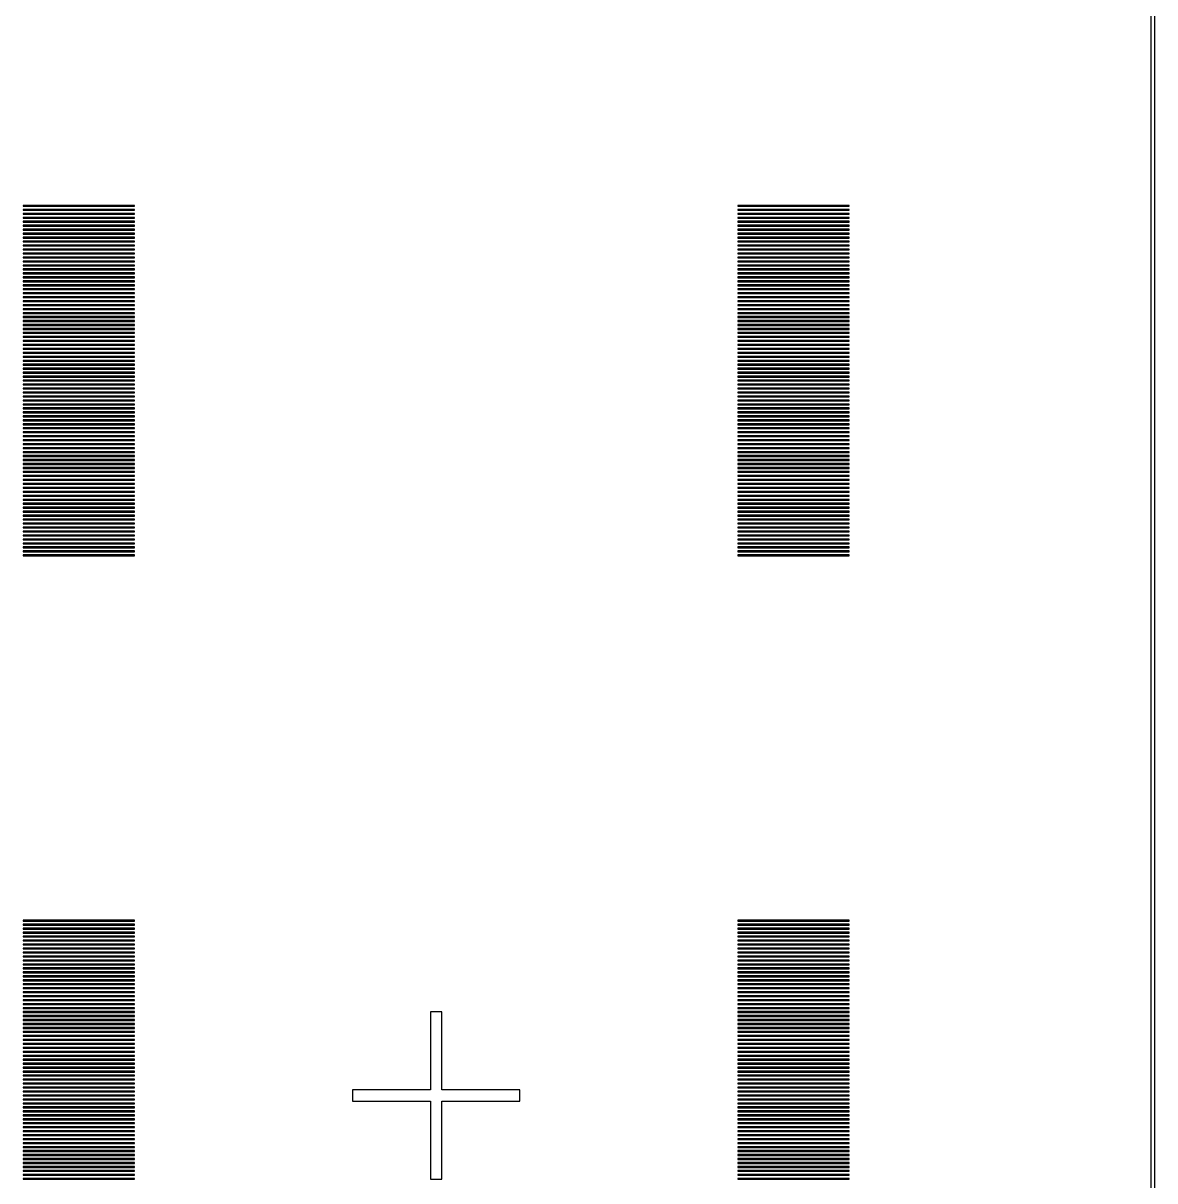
# Model space of a CAD drawing. Extents: x 0 to 72, y 0 to 108.
# Drawn here: x 57.8 to 72.05, y 39.42 to 54 of the extents above; entities that cross this region are included whole.
import ezdxf

# ---------------------------------------------------------------- set-up
doc = ezdxf.new("R2010")
doc.units = 0

msp = doc.modelspace()

# ---------------------------------------------------------------- linework, layer by layer
for p, q in [((72.05, -0.04999), (72.05, 108.05)), ((72, 108), (72, 0)), ((59.2, 51.705), (57.8, 51.705)), ((57.8, 51.705), (57.8, 51.695)), ((57.8, 51.695), (59.2, 51.695)), ((59.2, 51.655), (57.8, 51.655)), ((57.8, 51.655), (57.8, 51.645)), ((57.8, 51.645), (59.2, 51.645)), ((59.2, 51.605), (57.8, 51.605)), ((57.8, 51.605), (57.8, 51.595)), ((59.2, 51.695), (59.2, 51.705)), ((59.2, 51.645), (59.2, 51.655)), ((59.2, 51.595), (59.2, 51.605)), ((68.2, 51.705), (66.8, 51.705)), ((66.8, 51.705), (66.8, 51.695)), ((66.8, 51.695), (68.2, 51.695)), ((68.2, 51.655), (66.8, 51.655)), ((66.8, 51.655), (66.8, 51.645)), ((66.8, 51.645), (68.2, 51.645)), ((68.2, 51.605), (66.8, 51.605)), ((66.8, 51.605), (66.8, 51.595)), ((68.2, 51.695), (68.2, 51.705)), ((68.2, 51.645), (68.2, 51.655)), ((68.2, 51.595), (68.2, 51.605)), ((57.8, 51.595), (59.2, 51.595)), ((59.2, 51.555), (57.8, 51.555)), ((57.8, 51.555), (57.8, 51.545)), ((57.8, 51.545), (59.2, 51.545)), ((59.2, 51.505), (57.8, 51.505)), ((57.8, 51.505), (57.8, 51.495)), ((57.8, 51.495), (59.2, 51.495)), ((59.2, 51.455), (57.8, 51.455)), ((57.8, 51.455), (57.8, 51.445)), ((59.2, 51.545), (59.2, 51.555)), ((59.2, 51.495), (59.2, 51.505)), ((59.2, 51.445), (59.2, 51.455)), ((66.8, 51.595), (68.2, 51.595)), ((68.2, 51.555), (66.8, 51.555)), ((66.8, 51.555), (66.8, 51.545)), ((66.8, 51.545), (68.2, 51.545)), ((68.2, 51.505), (66.8, 51.505)), ((66.8, 51.505), (66.8, 51.495)), ((66.8, 51.495), (68.2, 51.495)), ((68.2, 51.455), (66.8, 51.455)), ((66.8, 51.455), (66.8, 51.445)), ((68.2, 51.545), (68.2, 51.555)), ((68.2, 51.495), (68.2, 51.505)), ((68.2, 51.445), (68.2, 51.455)), ((57.8, 51.445), (59.2, 51.445)), ((59.2, 51.405), (57.8, 51.405)), ((57.8, 51.405), (57.8, 51.395)), ((57.8, 51.395), (59.2, 51.395)), ((59.2, 51.355), (57.8, 51.355)), ((57.8, 51.355), (57.8, 51.345)), ((57.8, 51.345), (59.2, 51.345)), ((59.2, 51.305), (57.8, 51.305)), ((57.8, 51.305), (57.8, 51.295)), ((59.2, 51.395), (59.2, 51.405)), ((59.2, 51.345), (59.2, 51.355)), ((59.2, 51.295), (59.2, 51.305)), ((66.8, 51.445), (68.2, 51.445)), ((68.2, 51.405), (66.8, 51.405)), ((66.8, 51.405), (66.8, 51.395)), ((66.8, 51.395), (68.2, 51.395)), ((68.2, 51.355), (66.8, 51.355)), ((66.8, 51.355), (66.8, 51.345)), ((66.8, 51.345), (68.2, 51.345)), ((68.2, 51.305), (66.8, 51.305)), ((66.8, 51.305), (66.8, 51.295)), ((68.2, 51.395), (68.2, 51.405)), ((68.2, 51.345), (68.2, 51.355)), ((68.2, 51.295), (68.2, 51.305)), ((57.8, 51.295), (59.2, 51.295)), ((59.2, 51.255), (57.8, 51.255)), ((57.8, 51.255), (57.8, 51.245)), ((57.8, 51.245), (59.2, 51.245)), ((59.2, 51.205), (57.8, 51.205)), ((57.8, 51.205), (57.8, 51.195)), ((57.8, 51.195), (59.2, 51.195)), ((59.2, 51.245), (59.2, 51.255)), ((59.2, 51.195), (59.2, 51.205)), ((66.8, 51.295), (68.2, 51.295)), ((68.2, 51.255), (66.8, 51.255)), ((66.8, 51.255), (66.8, 51.245)), ((66.8, 51.245), (68.2, 51.245)), ((68.2, 51.205), (66.8, 51.205)), ((66.8, 51.205), (66.8, 51.195)), ((66.8, 51.195), (68.2, 51.195)), ((68.2, 51.245), (68.2, 51.255)), ((68.2, 51.195), (68.2, 51.205)), ((59.2, 51.155), (57.8, 51.155)), ((57.8, 51.155), (57.8, 51.145)), ((57.8, 51.145), (59.2, 51.145)), ((59.2, 51.105), (57.8, 51.105)), ((57.8, 51.105), (57.8, 51.095)), ((57.8, 51.095), (59.2, 51.095)), ((59.2, 51.055), (57.8, 51.055)), ((57.8, 51.055), (57.8, 51.045)), ((57.8, 51.045), (59.2, 51.045)), ((59.2, 51.145), (59.2, 51.155)), ((59.2, 51.095), (59.2, 51.105)), ((59.2, 51.045), (59.2, 51.055)), ((68.2, 51.155), (66.8, 51.155)), ((66.8, 51.155), (66.8, 51.145)), ((66.8, 51.145), (68.2, 51.145)), ((68.2, 51.105), (66.8, 51.105)), ((66.8, 51.105), (66.8, 51.095)), ((66.8, 51.095), (68.2, 51.095)), ((68.2, 51.055), (66.8, 51.055)), ((66.8, 51.055), (66.8, 51.045)), ((66.8, 51.045), (68.2, 51.045)), ((68.2, 51.145), (68.2, 51.155)), ((68.2, 51.095), (68.2, 51.105)), ((68.2, 51.045), (68.2, 51.055)), ((59.2, 51.005), (57.8, 51.005)), ((57.8, 51.005), (57.8, 50.995)), ((57.8, 50.995), (59.2, 50.995)), ((59.2, 50.955), (57.8, 50.955)), ((57.8, 50.955), (57.8, 50.945)), ((57.8, 50.945), (59.2, 50.945)), ((59.2, 50.905), (57.8, 50.905)), ((57.8, 50.905), (57.8, 50.895)), ((57.8, 50.895), (59.2, 50.895)), ((59.2, 50.995), (59.2, 51.005)), ((59.2, 50.945), (59.2, 50.955)), ((59.2, 50.895), (59.2, 50.905)), ((68.2, 51.005), (66.8, 51.005)), ((66.8, 51.005), (66.8, 50.995)), ((66.8, 50.995), (68.2, 50.995)), ((68.2, 50.955), (66.8, 50.955)), ((66.8, 50.955), (66.8, 50.945)), ((66.8, 50.945), (68.2, 50.945)), ((68.2, 50.905), (66.8, 50.905)), ((66.8, 50.905), (66.8, 50.895)), ((66.8, 50.895), (68.2, 50.895)), ((68.2, 50.995), (68.2, 51.005)), ((68.2, 50.945), (68.2, 50.955)), ((68.2, 50.895), (68.2, 50.905)), ((59.2, 50.855), (57.8, 50.855)), ((57.8, 50.855), (57.8, 50.845)), ((57.8, 50.845), (59.2, 50.845)), ((59.2, 50.805), (57.8, 50.805)), ((57.8, 50.805), (57.8, 50.795)), ((57.8, 50.795), (59.2, 50.795)), ((59.2, 50.755), (57.8, 50.755)), ((57.8, 50.755), (57.8, 50.745)), ((57.8, 50.745), (59.2, 50.745)), ((59.2, 50.845), (59.2, 50.855)), ((59.2, 50.795), (59.2, 50.805)), ((59.2, 50.745), (59.2, 50.755)), ((68.2, 50.855), (66.8, 50.855)), ((66.8, 50.855), (66.8, 50.845)), ((66.8, 50.845), (68.2, 50.845)), ((68.2, 50.805), (66.8, 50.805)), ((66.8, 50.805), (66.8, 50.795)), ((66.8, 50.795), (68.2, 50.795)), ((68.2, 50.755), (66.8, 50.755)), ((66.8, 50.755), (66.8, 50.745)), ((66.8, 50.745), (68.2, 50.745)), ((68.2, 50.845), (68.2, 50.855)), ((68.2, 50.795), (68.2, 50.805)), ((68.2, 50.745), (68.2, 50.755)), ((59.2, 50.705), (57.8, 50.705)), ((57.8, 50.705), (57.8, 50.695)), ((57.8, 50.695), (59.2, 50.695)), ((59.2, 50.655), (57.8, 50.655)), ((57.8, 50.655), (57.8, 50.645)), ((57.8, 50.645), (59.2, 50.645)), ((59.2, 50.605), (57.8, 50.605)), ((57.8, 50.605), (57.8, 50.595)), ((57.8, 50.595), (59.2, 50.595)), ((59.2, 50.695), (59.2, 50.705)), ((59.2, 50.645), (59.2, 50.655)), ((59.2, 50.595), (59.2, 50.605)), ((68.2, 50.705), (66.8, 50.705)), ((66.8, 50.705), (66.8, 50.695)), ((66.8, 50.695), (68.2, 50.695)), ((68.2, 50.655), (66.8, 50.655)), ((66.8, 50.655), (66.8, 50.645)), ((66.8, 50.645), (68.2, 50.645)), ((68.2, 50.605), (66.8, 50.605)), ((66.8, 50.605), (66.8, 50.595)), ((66.8, 50.595), (68.2, 50.595)), ((68.2, 50.695), (68.2, 50.705)), ((68.2, 50.645), (68.2, 50.655)), ((68.2, 50.595), (68.2, 50.605)), ((59.2, 50.555), (57.8, 50.555)), ((57.8, 50.555), (57.8, 50.545)), ((57.8, 50.545), (59.2, 50.545)), ((59.2, 50.505), (57.8, 50.505)), ((57.8, 50.505), (57.8, 50.495)), ((57.8, 50.495), (59.2, 50.495)), ((59.2, 50.455), (57.8, 50.455)), ((57.8, 50.455), (57.8, 50.445)), ((57.8, 50.445), (59.2, 50.445)), ((59.2, 50.545), (59.2, 50.555)), ((59.2, 50.495), (59.2, 50.505)), ((59.2, 50.445), (59.2, 50.455)), ((68.2, 50.555), (66.8, 50.555)), ((66.8, 50.555), (66.8, 50.545)), ((66.8, 50.545), (68.2, 50.545)), ((68.2, 50.505), (66.8, 50.505)), ((66.8, 50.505), (66.8, 50.495)), ((66.8, 50.495), (68.2, 50.495)), ((68.2, 50.455), (66.8, 50.455)), ((66.8, 50.455), (66.8, 50.445)), ((66.8, 50.445), (68.2, 50.445)), ((68.2, 50.545), (68.2, 50.555)), ((68.2, 50.495), (68.2, 50.505)), ((68.2, 50.445), (68.2, 50.455)), ((59.2, 50.405), (57.8, 50.405)), ((57.8, 50.405), (57.8, 50.395)), ((57.8, 50.395), (59.2, 50.395)), ((59.2, 50.355), (57.8, 50.355)), ((57.8, 50.355), (57.8, 50.345)), ((57.8, 50.345), (59.2, 50.345)), ((59.2, 50.305), (57.8, 50.305)), ((57.8, 50.305), (57.8, 50.295)), ((57.8, 50.295), (59.2, 50.295)), ((59.2, 50.395), (59.2, 50.405)), ((59.2, 50.345), (59.2, 50.355)), ((59.2, 50.295), (59.2, 50.305)), ((68.2, 50.405), (66.8, 50.405)), ((66.8, 50.405), (66.8, 50.395)), ((66.8, 50.395), (68.2, 50.395)), ((68.2, 50.355), (66.8, 50.355)), ((66.8, 50.355), (66.8, 50.345)), ((66.8, 50.345), (68.2, 50.345)), ((68.2, 50.305), (66.8, 50.305)), ((66.8, 50.305), (66.8, 50.295)), ((66.8, 50.295), (68.2, 50.295)), ((68.2, 50.395), (68.2, 50.405)), ((68.2, 50.345), (68.2, 50.355)), ((68.2, 50.295), (68.2, 50.305)), ((59.2, 50.255), (57.8, 50.255)), ((57.8, 50.255), (57.8, 50.245)), ((57.8, 50.245), (59.2, 50.245)), ((59.2, 50.205), (57.8, 50.205)), ((57.8, 50.205), (57.8, 50.195)), ((57.8, 50.195), (59.2, 50.195)), ((59.2, 50.155), (57.8, 50.155)), ((57.8, 50.155), (57.8, 50.145)), ((57.8, 50.145), (59.2, 50.145)), ((59.2, 50.245), (59.2, 50.255)), ((59.2, 50.195), (59.2, 50.205)), ((59.2, 50.145), (59.2, 50.155)), ((68.2, 50.255), (66.8, 50.255)), ((66.8, 50.255), (66.8, 50.245)), ((66.8, 50.245), (68.2, 50.245)), ((68.2, 50.205), (66.8, 50.205)), ((66.8, 50.205), (66.8, 50.195)), ((66.8, 50.195), (68.2, 50.195)), ((68.2, 50.155), (66.8, 50.155)), ((66.8, 50.155), (66.8, 50.145)), ((66.8, 50.145), (68.2, 50.145)), ((68.2, 50.245), (68.2, 50.255)), ((68.2, 50.195), (68.2, 50.205)), ((68.2, 50.145), (68.2, 50.155)), ((59.2, 50.105), (57.8, 50.105)), ((57.8, 50.105), (57.8, 50.095)), ((57.8, 50.095), (59.2, 50.095)), ((59.2, 50.055), (57.8, 50.055)), ((57.8, 50.055), (57.8, 50.045)), ((57.8, 50.045), (59.2, 50.045)), ((59.2, 50.005), (57.8, 50.005)), ((57.8, 50.005), (57.8, 49.995)), ((57.8, 49.995), (59.2, 49.995)), ((59.2, 50.095), (59.2, 50.105)), ((59.2, 50.045), (59.2, 50.055)), ((59.2, 49.995), (59.2, 50.005)), ((68.2, 50.105), (66.8, 50.105)), ((66.8, 50.105), (66.8, 50.095)), ((66.8, 50.095), (68.2, 50.095)), ((68.2, 50.055), (66.8, 50.055)), ((66.8, 50.055), (66.8, 50.045)), ((66.8, 50.045), (68.2, 50.045)), ((68.2, 50.005), (66.8, 50.005)), ((66.8, 50.005), (66.8, 49.995)), ((66.8, 49.995), (68.2, 49.995)), ((68.2, 50.095), (68.2, 50.105)), ((68.2, 50.045), (68.2, 50.055)), ((68.2, 49.995), (68.2, 50.005)), ((59.2, 49.955), (57.8, 49.955)), ((57.8, 49.955), (57.8, 49.945)), ((57.8, 49.945), (59.2, 49.945)), ((59.2, 49.905), (57.8, 49.905)), ((57.8, 49.905), (57.8, 49.895)), ((57.8, 49.895), (59.2, 49.895)), ((59.2, 49.855), (57.8, 49.855)), ((57.8, 49.855), (57.8, 49.845)), ((59.2, 49.945), (59.2, 49.955)), ((59.2, 49.895), (59.2, 49.905)), ((59.2, 49.845), (59.2, 49.855)), ((68.2, 49.955), (66.8, 49.955)), ((66.8, 49.955), (66.8, 49.945)), ((66.8, 49.945), (68.2, 49.945)), ((68.2, 49.905), (66.8, 49.905)), ((66.8, 49.905), (66.8, 49.895)), ((66.8, 49.895), (68.2, 49.895)), ((68.2, 49.855), (66.8, 49.855)), ((66.8, 49.855), (66.8, 49.845)), ((68.2, 49.945), (68.2, 49.955)), ((68.2, 49.895), (68.2, 49.905)), ((68.2, 49.845), (68.2, 49.855)), ((57.8, 49.845), (59.2, 49.845)), ((59.2, 49.805), (57.8, 49.805)), ((57.8, 49.805), (57.8, 49.795)), ((57.8, 49.795), (59.2, 49.795)), ((59.2, 49.755), (57.8, 49.755)), ((57.8, 49.755), (57.8, 49.745)), ((57.8, 49.745), (59.2, 49.745)), ((59.2, 49.705), (57.8, 49.705)), ((57.8, 49.705), (57.8, 49.695)), ((59.2, 49.795), (59.2, 49.805)), ((59.2, 49.745), (59.2, 49.755)), ((59.2, 49.695), (59.2, 49.705)), ((66.8, 49.845), (68.2, 49.845)), ((68.2, 49.805), (66.8, 49.805)), ((66.8, 49.805), (66.8, 49.795)), ((66.8, 49.795), (68.2, 49.795)), ((68.2, 49.755), (66.8, 49.755)), ((66.8, 49.755), (66.8, 49.745)), ((66.8, 49.745), (68.2, 49.745)), ((68.2, 49.705), (66.8, 49.705)), ((66.8, 49.705), (66.8, 49.695)), ((68.2, 49.795), (68.2, 49.805)), ((68.2, 49.745), (68.2, 49.755)), ((68.2, 49.695), (68.2, 49.705)), ((57.8, 49.695), (59.2, 49.695)), ((59.2, 49.655), (57.8, 49.655)), ((57.8, 49.655), (57.8, 49.645)), ((57.8, 49.645), (59.2, 49.645)), ((59.2, 49.605), (57.8, 49.605)), ((57.8, 49.605), (57.8, 49.595)), ((57.8, 49.595), (59.2, 49.595)), ((59.2, 49.645), (59.2, 49.655)), ((59.2, 49.595), (59.2, 49.605)), ((66.8, 49.695), (68.2, 49.695)), ((68.2, 49.655), (66.8, 49.655)), ((66.8, 49.655), (66.8, 49.645)), ((66.8, 49.645), (68.2, 49.645)), ((68.2, 49.605), (66.8, 49.605)), ((66.8, 49.605), (66.8, 49.595)), ((66.8, 49.595), (68.2, 49.595)), ((68.2, 49.645), (68.2, 49.655)), ((68.2, 49.595), (68.2, 49.605)), ((59.2, 49.555), (57.8, 49.555)), ((57.8, 49.555), (57.8, 49.545)), ((57.8, 49.545), (59.2, 49.545)), ((59.2, 49.505), (57.8, 49.505)), ((57.8, 49.505), (57.8, 49.495)), ((57.8, 49.495), (59.2, 49.495)), ((59.2, 49.455), (57.8, 49.455)), ((57.8, 49.455), (57.8, 49.445)), ((57.8, 49.445), (59.2, 49.445)), ((59.2, 49.545), (59.2, 49.555)), ((59.2, 49.495), (59.2, 49.505)), ((59.2, 49.445), (59.2, 49.455)), ((68.2, 49.555), (66.8, 49.555)), ((66.8, 49.555), (66.8, 49.545)), ((66.8, 49.545), (68.2, 49.545)), ((68.2, 49.505), (66.8, 49.505)), ((66.8, 49.505), (66.8, 49.495)), ((66.8, 49.495), (68.2, 49.495)), ((68.2, 49.455), (66.8, 49.455)), ((66.8, 49.455), (66.8, 49.445)), ((66.8, 49.445), (68.2, 49.445)), ((68.2, 49.545), (68.2, 49.555)), ((68.2, 49.495), (68.2, 49.505)), ((68.2, 49.445), (68.2, 49.455)), ((59.2, 49.405), (57.8, 49.405)), ((57.8, 49.405), (57.8, 49.395)), ((57.8, 49.395), (59.2, 49.395)), ((59.2, 49.355), (57.8, 49.355)), ((57.8, 49.355), (57.8, 49.345)), ((57.8, 49.345), (59.2, 49.345)), ((59.2, 49.305), (57.8, 49.305)), ((57.8, 49.305), (57.8, 49.295)), ((57.8, 49.295), (59.2, 49.295)), ((59.2, 49.395), (59.2, 49.405)), ((59.2, 49.345), (59.2, 49.355)), ((59.2, 49.295), (59.2, 49.305)), ((68.2, 49.405), (66.8, 49.405)), ((66.8, 49.405), (66.8, 49.395)), ((66.8, 49.395), (68.2, 49.395)), ((68.2, 49.355), (66.8, 49.355)), ((66.8, 49.355), (66.8, 49.345)), ((66.8, 49.345), (68.2, 49.345)), ((68.2, 49.305), (66.8, 49.305)), ((66.8, 49.305), (66.8, 49.295)), ((66.8, 49.295), (68.2, 49.295)), ((68.2, 49.395), (68.2, 49.405)), ((68.2, 49.345), (68.2, 49.355)), ((68.2, 49.295), (68.2, 49.305)), ((59.2, 49.255), (57.8, 49.255)), ((57.8, 49.255), (57.8, 49.245)), ((57.8, 49.245), (59.2, 49.245)), ((59.2, 49.205), (57.8, 49.205)), ((57.8, 49.205), (57.8, 49.195)), ((57.8, 49.195), (59.2, 49.195)), ((59.2, 49.155), (57.8, 49.155)), ((57.8, 49.155), (57.8, 49.145)), ((57.8, 49.145), (59.2, 49.145)), ((59.2, 49.245), (59.2, 49.255)), ((59.2, 49.195), (59.2, 49.205)), ((59.2, 49.145), (59.2, 49.155)), ((68.2, 49.255), (66.8, 49.255)), ((66.8, 49.255), (66.8, 49.245)), ((66.8, 49.245), (68.2, 49.245)), ((68.2, 49.205), (66.8, 49.205)), ((66.8, 49.205), (66.8, 49.195)), ((66.8, 49.195), (68.2, 49.195)), ((68.2, 49.155), (66.8, 49.155)), ((66.8, 49.155), (66.8, 49.145)), ((66.8, 49.145), (68.2, 49.145)), ((68.2, 49.245), (68.2, 49.255)), ((68.2, 49.195), (68.2, 49.205)), ((68.2, 49.145), (68.2, 49.155)), ((59.2, 49.105), (57.8, 49.105)), ((57.8, 49.105), (57.8, 49.095)), ((57.8, 49.095), (59.2, 49.095)), ((59.2, 49.055), (57.8, 49.055)), ((57.8, 49.055), (57.8, 49.045)), ((57.8, 49.045), (59.2, 49.045)), ((59.2, 49.005), (57.8, 49.005)), ((57.8, 49.005), (57.8, 48.995)), ((57.8, 48.995), (59.2, 48.995)), ((59.2, 49.095), (59.2, 49.105)), ((59.2, 49.045), (59.2, 49.055)), ((59.2, 48.995), (59.2, 49.005)), ((68.2, 49.105), (66.8, 49.105)), ((66.8, 49.105), (66.8, 49.095)), ((66.8, 49.095), (68.2, 49.095)), ((68.2, 49.055), (66.8, 49.055)), ((66.8, 49.055), (66.8, 49.045)), ((66.8, 49.045), (68.2, 49.045)), ((68.2, 49.005), (66.8, 49.005)), ((66.8, 49.005), (66.8, 48.995)), ((66.8, 48.995), (68.2, 48.995)), ((68.2, 49.095), (68.2, 49.105)), ((68.2, 49.045), (68.2, 49.055)), ((68.2, 48.995), (68.2, 49.005)), ((59.2, 48.955), (57.8, 48.955)), ((57.8, 48.955), (57.8, 48.945)), ((57.8, 48.945), (59.2, 48.945)), ((59.2, 48.905), (57.8, 48.905)), ((57.8, 48.905), (57.8, 48.895)), ((57.8, 48.895), (59.2, 48.895)), ((59.2, 48.855), (57.8, 48.855)), ((57.8, 48.855), (57.8, 48.845)), ((57.8, 48.845), (59.2, 48.845)), ((59.2, 48.945), (59.2, 48.955)), ((59.2, 48.895), (59.2, 48.905)), ((59.2, 48.845), (59.2, 48.855)), ((68.2, 48.955), (66.8, 48.955)), ((66.8, 48.955), (66.8, 48.945)), ((66.8, 48.945), (68.2, 48.945)), ((68.2, 48.905), (66.8, 48.905)), ((66.8, 48.905), (66.8, 48.895)), ((66.8, 48.895), (68.2, 48.895)), ((68.2, 48.855), (66.8, 48.855)), ((66.8, 48.855), (66.8, 48.845)), ((66.8, 48.845), (68.2, 48.845)), ((68.2, 48.945), (68.2, 48.955)), ((68.2, 48.895), (68.2, 48.905)), ((68.2, 48.845), (68.2, 48.855)), ((59.2, 48.805), (57.8, 48.805)), ((57.8, 48.805), (57.8, 48.795)), ((57.8, 48.795), (59.2, 48.795)), ((59.2, 48.755), (57.8, 48.755)), ((57.8, 48.755), (57.8, 48.745)), ((57.8, 48.745), (59.2, 48.745)), ((59.2, 48.705), (57.8, 48.705)), ((57.8, 48.705), (57.8, 48.695)), ((57.8, 48.695), (59.2, 48.695)), ((59.2, 48.795), (59.2, 48.805)), ((59.2, 48.745), (59.2, 48.755)), ((59.2, 48.695), (59.2, 48.705)), ((68.2, 48.805), (66.8, 48.805)), ((66.8, 48.805), (66.8, 48.795)), ((66.8, 48.795), (68.2, 48.795)), ((68.2, 48.755), (66.8, 48.755)), ((66.8, 48.755), (66.8, 48.745)), ((66.8, 48.745), (68.2, 48.745)), ((68.2, 48.705), (66.8, 48.705)), ((66.8, 48.705), (66.8, 48.695)), ((66.8, 48.695), (68.2, 48.695)), ((68.2, 48.795), (68.2, 48.805)), ((68.2, 48.745), (68.2, 48.755)), ((68.2, 48.695), (68.2, 48.705)), ((59.2, 48.655), (57.8, 48.655)), ((57.8, 48.655), (57.8, 48.645)), ((57.8, 48.645), (59.2, 48.645)), ((59.2, 48.605), (57.8, 48.605)), ((57.8, 48.605), (57.8, 48.595)), ((57.8, 48.595), (59.2, 48.595)), ((59.2, 48.555), (57.8, 48.555)), ((57.8, 48.555), (57.8, 48.545)), ((57.8, 48.545), (59.2, 48.545)), ((59.2, 48.645), (59.2, 48.655)), ((59.2, 48.595), (59.2, 48.605)), ((59.2, 48.545), (59.2, 48.555)), ((68.2, 48.655), (66.8, 48.655)), ((66.8, 48.655), (66.8, 48.645)), ((66.8, 48.645), (68.2, 48.645)), ((68.2, 48.605), (66.8, 48.605)), ((66.8, 48.605), (66.8, 48.595)), ((66.8, 48.595), (68.2, 48.595)), ((68.2, 48.555), (66.8, 48.555)), ((66.8, 48.555), (66.8, 48.545)), ((66.8, 48.545), (68.2, 48.545)), ((68.2, 48.645), (68.2, 48.655)), ((68.2, 48.595), (68.2, 48.605)), ((68.2, 48.545), (68.2, 48.555)), ((59.2, 48.505), (57.8, 48.505)), ((57.8, 48.505), (57.8, 48.495)), ((57.8, 48.495), (59.2, 48.495)), ((59.2, 48.455), (57.8, 48.455)), ((57.8, 48.455), (57.8, 48.445)), ((57.8, 48.445), (59.2, 48.445)), ((59.2, 48.405), (57.8, 48.405)), ((57.8, 48.405), (57.8, 48.395)), ((57.8, 48.395), (59.2, 48.395)), ((59.2, 48.495), (59.2, 48.505)), ((59.2, 48.445), (59.2, 48.455)), ((59.2, 48.395), (59.2, 48.405)), ((68.2, 48.505), (66.8, 48.505)), ((66.8, 48.505), (66.8, 48.495)), ((66.8, 48.495), (68.2, 48.495)), ((68.2, 48.455), (66.8, 48.455)), ((66.8, 48.455), (66.8, 48.445)), ((66.8, 48.445), (68.2, 48.445)), ((68.2, 48.405), (66.8, 48.405)), ((66.8, 48.405), (66.8, 48.395)), ((66.8, 48.395), (68.2, 48.395)), ((68.2, 48.495), (68.2, 48.505)), ((68.2, 48.445), (68.2, 48.455)), ((68.2, 48.395), (68.2, 48.405)), ((59.2, 48.355), (57.8, 48.355)), ((57.8, 48.355), (57.8, 48.345)), ((57.8, 48.345), (59.2, 48.345)), ((59.2, 48.305), (57.8, 48.305)), ((57.8, 48.305), (57.8, 48.295)), ((57.8, 48.295), (59.2, 48.295)), ((59.2, 48.255), (57.8, 48.255)), ((57.8, 48.255), (57.8, 48.245)), ((57.8, 48.245), (59.2, 48.245)), ((59.2, 48.345), (59.2, 48.355)), ((59.2, 48.295), (59.2, 48.305)), ((59.2, 48.245), (59.2, 48.255)), ((68.2, 48.355), (66.8, 48.355)), ((66.8, 48.355), (66.8, 48.345)), ((66.8, 48.345), (68.2, 48.345)), ((68.2, 48.305), (66.8, 48.305)), ((66.8, 48.305), (66.8, 48.295)), ((66.8, 48.295), (68.2, 48.295)), ((68.2, 48.255), (66.8, 48.255)), ((66.8, 48.255), (66.8, 48.245)), ((66.8, 48.245), (68.2, 48.245)), ((68.2, 48.345), (68.2, 48.355)), ((68.2, 48.295), (68.2, 48.305)), ((68.2, 48.245), (68.2, 48.255)), ((59.2, 48.205), (57.8, 48.205)), ((57.8, 48.205), (57.8, 48.195)), ((57.8, 48.195), (59.2, 48.195)), ((59.2, 48.155), (57.8, 48.155)), ((57.8, 48.155), (57.8, 48.145)), ((57.8, 48.145), (59.2, 48.145)), ((59.2, 48.105), (57.8, 48.105)), ((57.8, 48.105), (57.8, 48.095)), ((59.2, 48.195), (59.2, 48.205)), ((59.2, 48.145), (59.2, 48.155)), ((59.2, 48.095), (59.2, 48.105)), ((68.2, 48.205), (66.8, 48.205)), ((66.8, 48.205), (66.8, 48.195)), ((66.8, 48.195), (68.2, 48.195)), ((68.2, 48.155), (66.8, 48.155)), ((66.8, 48.155), (66.8, 48.145)), ((66.8, 48.145), (68.2, 48.145)), ((68.2, 48.105), (66.8, 48.105)), ((66.8, 48.105), (66.8, 48.095)), ((68.2, 48.195), (68.2, 48.205)), ((68.2, 48.145), (68.2, 48.155)), ((68.2, 48.095), (68.2, 48.105)), ((57.8, 48.095), (59.2, 48.095)), ((59.2, 48.055), (57.8, 48.055)), ((57.8, 48.055), (57.8, 48.045)), ((57.8, 48.045), (59.2, 48.045)), ((59.2, 48.005), (57.8, 48.005)), ((57.8, 48.005), (57.8, 47.995)), ((57.8, 47.995), (59.2, 47.995)), ((59.2, 47.955), (57.8, 47.955)), ((57.8, 47.955), (57.8, 47.945)), ((59.2, 48.045), (59.2, 48.055)), ((59.2, 47.995), (59.2, 48.005)), ((59.2, 47.945), (59.2, 47.955)), ((66.8, 48.095), (68.2, 48.095)), ((68.2, 48.055), (66.8, 48.055)), ((66.8, 48.055), (66.8, 48.045)), ((66.8, 48.045), (68.2, 48.045)), ((68.2, 48.005), (66.8, 48.005)), ((66.8, 48.005), (66.8, 47.995)), ((66.8, 47.995), (68.2, 47.995)), ((68.2, 47.955), (66.8, 47.955)), ((66.8, 47.955), (66.8, 47.945)), ((68.2, 48.045), (68.2, 48.055)), ((68.2, 47.995), (68.2, 48.005)), ((68.2, 47.945), (68.2, 47.955)), ((57.8, 47.945), (59.2, 47.945)), ((59.2, 47.905), (57.8, 47.905)), ((57.8, 47.905), (57.8, 47.895)), ((57.8, 47.895), (59.2, 47.895)), ((59.2, 47.855), (57.8, 47.855)), ((57.8, 47.855), (57.8, 47.845)), ((57.8, 47.845), (59.2, 47.845)), ((59.2, 47.895), (59.2, 47.905)), ((59.2, 47.845), (59.2, 47.855)), ((66.8, 47.945), (68.2, 47.945)), ((68.2, 47.905), (66.8, 47.905)), ((66.8, 47.905), (66.8, 47.895)), ((66.8, 47.895), (68.2, 47.895)), ((68.2, 47.855), (66.8, 47.855)), ((66.8, 47.855), (66.8, 47.845)), ((66.8, 47.845), (68.2, 47.845)), ((68.2, 47.895), (68.2, 47.905)), ((68.2, 47.845), (68.2, 47.855)), ((59.2, 47.805), (57.8, 47.805)), ((57.8, 47.805), (57.8, 47.795)), ((57.8, 47.795), (59.2, 47.795)), ((59.2, 47.755), (57.8, 47.755)), ((57.8, 47.755), (57.8, 47.745)), ((57.8, 47.745), (59.2, 47.745)), ((59.2, 47.705), (57.8, 47.705)), ((57.8, 47.705), (57.8, 47.695)), ((57.8, 47.695), (59.2, 47.695)), ((59.2, 47.795), (59.2, 47.805)), ((59.2, 47.745), (59.2, 47.755)), ((59.2, 47.695), (59.2, 47.705)), ((68.2, 47.805), (66.8, 47.805)), ((66.8, 47.805), (66.8, 47.795)), ((66.8, 47.795), (68.2, 47.795)), ((68.2, 47.755), (66.8, 47.755)), ((66.8, 47.755), (66.8, 47.745)), ((66.8, 47.745), (68.2, 47.745)), ((68.2, 47.705), (66.8, 47.705)), ((66.8, 47.705), (66.8, 47.695)), ((66.8, 47.695), (68.2, 47.695)), ((68.2, 47.795), (68.2, 47.805)), ((68.2, 47.745), (68.2, 47.755)), ((68.2, 47.695), (68.2, 47.705)), ((59.2, 47.655), (57.8, 47.655)), ((57.8, 47.655), (57.8, 47.645)), ((57.8, 47.645), (59.2, 47.645)), ((59.2, 47.605), (57.8, 47.605)), ((57.8, 47.605), (57.8, 47.595)), ((57.8, 47.595), (59.2, 47.595)), ((59.2, 47.555), (57.8, 47.555)), ((57.8, 47.555), (57.8, 47.545)), ((57.8, 47.545), (59.2, 47.545)), ((59.2, 47.645), (59.2, 47.655)), ((59.2, 47.595), (59.2, 47.605)), ((59.2, 47.545), (59.2, 47.555)), ((68.2, 47.655), (66.8, 47.655)), ((66.8, 47.655), (66.8, 47.645)), ((66.8, 47.645), (68.2, 47.645)), ((68.2, 47.605), (66.8, 47.605)), ((66.8, 47.605), (66.8, 47.595)), ((66.8, 47.595), (68.2, 47.595)), ((68.2, 47.555), (66.8, 47.555)), ((66.8, 47.555), (66.8, 47.545)), ((66.8, 47.545), (68.2, 47.545)), ((68.2, 47.645), (68.2, 47.655)), ((68.2, 47.595), (68.2, 47.605)), ((68.2, 47.545), (68.2, 47.555)), ((59.2, 47.505), (57.8, 47.505)), ((57.8, 47.505), (57.8, 47.495)), ((57.8, 47.495), (59.2, 47.495)), ((59.2, 47.455), (57.8, 47.455)), ((57.8, 47.455), (57.8, 47.445)), ((57.8, 47.445), (59.2, 47.445)), ((59.2, 47.405), (57.8, 47.405)), ((57.8, 47.405), (57.8, 47.395)), ((57.8, 47.395), (59.2, 47.395)), ((59.2, 47.495), (59.2, 47.505)), ((59.2, 47.445), (59.2, 47.455)), ((59.2, 47.395), (59.2, 47.405)), ((68.2, 47.505), (66.8, 47.505)), ((66.8, 47.505), (66.8, 47.495)), ((66.8, 47.495), (68.2, 47.495)), ((68.2, 47.455), (66.8, 47.455)), ((66.8, 47.455), (66.8, 47.445)), ((66.8, 47.445), (68.2, 47.445)), ((68.2, 47.405), (66.8, 47.405)), ((66.8, 47.405), (66.8, 47.395)), ((66.8, 47.395), (68.2, 47.395)), ((68.2, 47.495), (68.2, 47.505)), ((68.2, 47.445), (68.2, 47.455)), ((68.2, 47.395), (68.2, 47.405)), ((59.2, 47.355), (57.8, 47.355)), ((57.8, 47.355), (57.8, 47.345)), ((57.8, 47.345), (59.2, 47.345)), ((59.2, 47.305), (57.8, 47.305)), ((57.8, 47.305), (57.8, 47.295)), ((57.8, 47.295), (59.2, 47.295)), ((59.2, 47.345), (59.2, 47.355)), ((59.2, 47.295), (59.2, 47.305)), ((68.2, 47.355), (66.8, 47.355)), ((66.8, 47.355), (66.8, 47.345)), ((66.8, 47.345), (68.2, 47.345)), ((68.2, 47.305), (66.8, 47.305)), ((66.8, 47.305), (66.8, 47.295)), ((66.8, 47.295), (68.2, 47.295)), ((68.2, 47.345), (68.2, 47.355)), ((68.2, 47.295), (68.2, 47.305)), ((59.2, 42.705), (57.8, 42.705)), ((57.8, 42.705), (57.8, 42.695)), ((59.2, 42.695), (59.2, 42.705)), ((68.2, 42.705), (66.8, 42.705)), ((66.8, 42.705), (66.8, 42.695)), ((68.2, 42.695), (68.2, 42.705)), ((57.8, 42.695), (59.2, 42.695)), ((59.2, 42.655), (57.8, 42.655)), ((57.8, 42.655), (57.8, 42.645)), ((57.8, 42.645), (59.2, 42.645)), ((59.2, 42.605), (57.8, 42.605)), ((57.8, 42.605), (57.8, 42.595)), ((57.8, 42.595), (59.2, 42.595)), ((59.2, 42.645), (59.2, 42.655)), ((59.2, 42.595), (59.2, 42.605)), ((66.8, 42.695), (68.2, 42.695)), ((68.2, 42.655), (66.8, 42.655)), ((66.8, 42.655), (66.8, 42.645)), ((66.8, 42.645), (68.2, 42.645)), ((68.2, 42.605), (66.8, 42.605)), ((66.8, 42.605), (66.8, 42.595)), ((66.8, 42.595), (68.2, 42.595)), ((68.2, 42.645), (68.2, 42.655)), ((68.2, 42.595), (68.2, 42.605)), ((59.2, 42.555), (57.8, 42.555)), ((57.8, 42.555), (57.8, 42.545)), ((57.8, 42.545), (59.2, 42.545)), ((59.2, 42.505), (57.8, 42.505)), ((57.8, 42.505), (57.8, 42.495)), ((57.8, 42.495), (59.2, 42.495)), ((59.2, 42.455), (57.8, 42.455)), ((57.8, 42.455), (57.8, 42.445)), ((57.8, 42.445), (59.2, 42.445)), ((59.2, 42.545), (59.2, 42.555)), ((59.2, 42.495), (59.2, 42.505)), ((59.2, 42.445), (59.2, 42.455)), ((68.2, 42.555), (66.8, 42.555)), ((66.8, 42.555), (66.8, 42.545)), ((66.8, 42.545), (68.2, 42.545)), ((68.2, 42.505), (66.8, 42.505)), ((66.8, 42.505), (66.8, 42.495)), ((66.8, 42.495), (68.2, 42.495)), ((68.2, 42.455), (66.8, 42.455)), ((66.8, 42.455), (66.8, 42.445)), ((66.8, 42.445), (68.2, 42.445)), ((68.2, 42.545), (68.2, 42.555)), ((68.2, 42.495), (68.2, 42.505)), ((68.2, 42.445), (68.2, 42.455)), ((59.2, 42.405), (57.8, 42.405)), ((57.8, 42.405), (57.8, 42.395)), ((57.8, 42.395), (59.2, 42.395)), ((59.2, 42.355), (57.8, 42.355)), ((57.8, 42.355), (57.8, 42.345)), ((57.8, 42.345), (59.2, 42.345)), ((59.2, 42.305), (57.8, 42.305)), ((57.8, 42.305), (57.8, 42.295)), ((57.8, 42.295), (59.2, 42.295)), ((59.2, 42.395), (59.2, 42.405)), ((59.2, 42.345), (59.2, 42.355)), ((59.2, 42.295), (59.2, 42.305)), ((68.2, 42.405), (66.8, 42.405)), ((66.8, 42.405), (66.8, 42.395)), ((66.8, 42.395), (68.2, 42.395)), ((68.2, 42.355), (66.8, 42.355)), ((66.8, 42.355), (66.8, 42.345)), ((66.8, 42.345), (68.2, 42.345)), ((68.2, 42.305), (66.8, 42.305)), ((66.8, 42.305), (66.8, 42.295)), ((66.8, 42.295), (68.2, 42.295)), ((68.2, 42.395), (68.2, 42.405)), ((68.2, 42.345), (68.2, 42.355)), ((68.2, 42.295), (68.2, 42.305)), ((59.2, 42.255), (57.8, 42.255)), ((57.8, 42.255), (57.8, 42.245)), ((57.8, 42.245), (59.2, 42.245)), ((59.2, 42.205), (57.8, 42.205)), ((57.8, 42.205), (57.8, 42.195)), ((57.8, 42.195), (59.2, 42.195)), ((59.2, 42.155), (57.8, 42.155)), ((57.8, 42.155), (57.8, 42.145)), ((57.8, 42.145), (59.2, 42.145)), ((59.2, 42.245), (59.2, 42.255)), ((59.2, 42.195), (59.2, 42.205)), ((59.2, 42.145), (59.2, 42.155)), ((68.2, 42.255), (66.8, 42.255)), ((66.8, 42.255), (66.8, 42.245)), ((66.8, 42.245), (68.2, 42.245)), ((68.2, 42.205), (66.8, 42.205)), ((66.8, 42.205), (66.8, 42.195)), ((66.8, 42.195), (68.2, 42.195)), ((68.2, 42.155), (66.8, 42.155)), ((66.8, 42.155), (66.8, 42.145)), ((66.8, 42.145), (68.2, 42.145)), ((68.2, 42.245), (68.2, 42.255)), ((68.2, 42.195), (68.2, 42.205)), ((68.2, 42.145), (68.2, 42.155)), ((59.2, 42.105), (57.8, 42.105)), ((57.8, 42.105), (57.8, 42.095)), ((57.8, 42.095), (59.2, 42.095)), ((59.2, 42.055), (57.8, 42.055)), ((57.8, 42.055), (57.8, 42.045)), ((57.8, 42.045), (59.2, 42.045)), ((59.2, 42.005), (57.8, 42.005)), ((57.8, 42.005), (57.8, 41.995)), ((57.8, 41.995), (59.2, 41.995)), ((59.2, 42.095), (59.2, 42.105)), ((59.2, 42.045), (59.2, 42.055)), ((59.2, 41.995), (59.2, 42.005)), ((68.2, 42.105), (66.8, 42.105)), ((66.8, 42.105), (66.8, 42.095)), ((66.8, 42.095), (68.2, 42.095)), ((68.2, 42.055), (66.8, 42.055)), ((66.8, 42.055), (66.8, 42.045)), ((66.8, 42.045), (68.2, 42.045)), ((68.2, 42.005), (66.8, 42.005)), ((66.8, 42.005), (66.8, 41.995)), ((66.8, 41.995), (68.2, 41.995)), ((68.2, 42.095), (68.2, 42.105)), ((68.2, 42.045), (68.2, 42.055)), ((68.2, 41.995), (68.2, 42.005)), ((59.2, 41.955), (57.8, 41.955)), ((57.8, 41.955), (57.8, 41.945)), ((57.8, 41.945), (59.2, 41.945)), ((59.2, 41.905), (57.8, 41.905)), ((57.8, 41.905), (57.8, 41.895)), ((57.8, 41.895), (59.2, 41.895)), ((59.2, 41.855), (57.8, 41.855)), ((57.8, 41.855), (57.8, 41.845)), ((57.8, 41.845), (59.2, 41.845)), ((59.2, 41.945), (59.2, 41.955)), ((59.2, 41.895), (59.2, 41.905)), ((59.2, 41.845), (59.2, 41.855)), ((68.2, 41.955), (66.8, 41.955)), ((66.8, 41.955), (66.8, 41.945)), ((66.8, 41.945), (68.2, 41.945)), ((68.2, 41.905), (66.8, 41.905)), ((66.8, 41.905), (66.8, 41.895)), ((66.8, 41.895), (68.2, 41.895)), ((68.2, 41.855), (66.8, 41.855)), ((66.8, 41.855), (66.8, 41.845)), ((66.8, 41.845), (68.2, 41.845)), ((68.2, 41.945), (68.2, 41.955)), ((68.2, 41.895), (68.2, 41.905)), ((68.2, 41.845), (68.2, 41.855)), ((59.2, 41.805), (57.8, 41.805)), ((57.8, 41.805), (57.8, 41.795)), ((57.8, 41.795), (59.2, 41.795)), ((59.2, 41.755), (57.8, 41.755)), ((57.8, 41.755), (57.8, 41.745)), ((57.8, 41.745), (59.2, 41.745)), ((59.2, 41.705), (57.8, 41.705)), ((57.8, 41.705), (57.8, 41.695)), ((57.8, 41.695), (59.2, 41.695)), ((59.2, 41.795), (59.2, 41.805)), ((59.2, 41.745), (59.2, 41.755)), ((59.2, 41.695), (59.2, 41.705)), ((68.2, 41.805), (66.8, 41.805)), ((66.8, 41.805), (66.8, 41.795)), ((66.8, 41.795), (68.2, 41.795)), ((68.2, 41.755), (66.8, 41.755)), ((66.8, 41.755), (66.8, 41.745)), ((66.8, 41.745), (68.2, 41.745)), ((68.2, 41.705), (66.8, 41.705)), ((66.8, 41.705), (66.8, 41.695)), ((66.8, 41.695), (68.2, 41.695)), ((68.2, 41.795), (68.2, 41.805)), ((68.2, 41.745), (68.2, 41.755)), ((68.2, 41.695), (68.2, 41.705)), ((59.2, 41.655), (57.8, 41.655)), ((57.8, 41.655), (57.8, 41.645)), ((57.8, 41.645), (59.2, 41.645)), ((59.2, 41.605), (57.8, 41.605)), ((57.8, 41.605), (57.8, 41.595)), ((57.8, 41.595), (59.2, 41.595)), ((59.2, 41.555), (57.8, 41.555)), ((57.8, 41.555), (57.8, 41.545)), ((57.8, 41.545), (59.2, 41.545)), ((59.2, 41.645), (59.2, 41.655)), ((59.2, 41.595), (59.2, 41.605)), ((59.2, 41.545), (59.2, 41.555)), ((63.0703, 41.5547), (62.9297, 41.5547)), ((62.9297, 41.5547), (62.9297, 40.5703)), ((63.0703, 40.5703), (63.0703, 41.5547)), ((68.2, 41.655), (66.8, 41.655)), ((66.8, 41.655), (66.8, 41.645)), ((66.8, 41.645), (68.2, 41.645)), ((68.2, 41.605), (66.8, 41.605)), ((66.8, 41.605), (66.8, 41.595)), ((66.8, 41.595), (68.2, 41.595)), ((68.2, 41.555), (66.8, 41.555)), ((66.8, 41.555), (66.8, 41.545)), ((66.8, 41.545), (68.2, 41.545)), ((68.2, 41.645), (68.2, 41.655)), ((68.2, 41.595), (68.2, 41.605)), ((68.2, 41.545), (68.2, 41.555)), ((59.2, 41.505), (57.8, 41.505)), ((57.8, 41.505), (57.8, 41.495)), ((57.8, 41.495), (59.2, 41.495)), ((59.2, 41.455), (57.8, 41.455)), ((57.8, 41.455), (57.8, 41.445)), ((57.8, 41.445), (59.2, 41.445)), ((59.2, 41.405), (57.8, 41.405)), ((57.8, 41.405), (57.8, 41.395)), ((57.8, 41.395), (59.2, 41.395)), ((59.2, 41.495), (59.2, 41.505)), ((59.2, 41.445), (59.2, 41.455)), ((59.2, 41.395), (59.2, 41.405)), ((68.2, 41.505), (66.8, 41.505)), ((66.8, 41.505), (66.8, 41.495)), ((66.8, 41.495), (68.2, 41.495)), ((68.2, 41.455), (66.8, 41.455)), ((66.8, 41.455), (66.8, 41.445)), ((66.8, 41.445), (68.2, 41.445)), ((68.2, 41.405), (66.8, 41.405)), ((66.8, 41.405), (66.8, 41.395)), ((66.8, 41.395), (68.2, 41.395)), ((68.2, 41.495), (68.2, 41.505)), ((68.2, 41.445), (68.2, 41.455)), ((68.2, 41.395), (68.2, 41.405)), ((59.2, 41.355), (57.8, 41.355)), ((57.8, 41.355), (57.8, 41.345)), ((57.8, 41.345), (59.2, 41.345)), ((59.2, 41.305), (57.8, 41.305)), ((57.8, 41.305), (57.8, 41.295)), ((57.8, 41.295), (59.2, 41.295)), ((59.2, 41.255), (57.8, 41.255)), ((57.8, 41.255), (57.8, 41.245)), ((59.2, 41.345), (59.2, 41.355)), ((59.2, 41.295), (59.2, 41.305)), ((59.2, 41.245), (59.2, 41.255)), ((68.2, 41.355), (66.8, 41.355)), ((66.8, 41.355), (66.8, 41.345)), ((66.8, 41.345), (68.2, 41.345)), ((68.2, 41.305), (66.8, 41.305)), ((66.8, 41.305), (66.8, 41.295)), ((66.8, 41.295), (68.2, 41.295)), ((68.2, 41.255), (66.8, 41.255)), ((66.8, 41.255), (66.8, 41.245)), ((68.2, 41.345), (68.2, 41.355)), ((68.2, 41.295), (68.2, 41.305)), ((68.2, 41.245), (68.2, 41.255)), ((57.8, 41.245), (59.2, 41.245)), ((59.2, 41.205), (57.8, 41.205)), ((57.8, 41.205), (57.8, 41.195)), ((57.8, 41.195), (59.2, 41.195)), ((59.2, 41.155), (57.8, 41.155)), ((57.8, 41.155), (57.8, 41.145)), ((57.8, 41.145), (59.2, 41.145)), ((59.2, 41.105), (57.8, 41.105)), ((57.8, 41.105), (57.8, 41.095)), ((59.2, 41.195), (59.2, 41.205)), ((59.2, 41.145), (59.2, 41.155)), ((59.2, 41.095), (59.2, 41.105)), ((66.8, 41.245), (68.2, 41.245)), ((68.2, 41.205), (66.8, 41.205)), ((66.8, 41.205), (66.8, 41.195)), ((66.8, 41.195), (68.2, 41.195)), ((68.2, 41.155), (66.8, 41.155)), ((66.8, 41.155), (66.8, 41.145)), ((66.8, 41.145), (68.2, 41.145)), ((68.2, 41.105), (66.8, 41.105)), ((66.8, 41.105), (66.8, 41.095)), ((68.2, 41.195), (68.2, 41.205)), ((68.2, 41.145), (68.2, 41.155)), ((68.2, 41.095), (68.2, 41.105)), ((57.8, 41.095), (59.2, 41.095)), ((59.2, 41.055), (57.8, 41.055)), ((57.8, 41.055), (57.8, 41.045)), ((57.8, 41.045), (59.2, 41.045)), ((59.2, 41.005), (57.8, 41.005)), ((57.8, 41.005), (57.8, 40.995)), ((57.8, 40.995), (59.2, 40.995)), ((59.2, 41.045), (59.2, 41.055)), ((59.2, 40.995), (59.2, 41.005)), ((66.8, 41.095), (68.2, 41.095)), ((68.2, 41.055), (66.8, 41.055)), ((66.8, 41.055), (66.8, 41.045)), ((66.8, 41.045), (68.2, 41.045)), ((68.2, 41.005), (66.8, 41.005)), ((66.8, 41.005), (66.8, 40.995)), ((66.8, 40.995), (68.2, 40.995)), ((68.2, 41.045), (68.2, 41.055)), ((68.2, 40.995), (68.2, 41.005)), ((59.2, 40.955), (57.8, 40.955)), ((57.8, 40.955), (57.8, 40.945)), ((57.8, 40.945), (59.2, 40.945)), ((59.2, 40.905), (57.8, 40.905)), ((57.8, 40.905), (57.8, 40.895)), ((57.8, 40.895), (59.2, 40.895)), ((59.2, 40.855), (57.8, 40.855)), ((57.8, 40.855), (57.8, 40.845)), ((57.8, 40.845), (59.2, 40.845)), ((59.2, 40.945), (59.2, 40.955)), ((59.2, 40.895), (59.2, 40.905)), ((59.2, 40.845), (59.2, 40.855)), ((68.2, 40.955), (66.8, 40.955)), ((66.8, 40.955), (66.8, 40.945)), ((66.8, 40.945), (68.2, 40.945)), ((68.2, 40.905), (66.8, 40.905)), ((66.8, 40.905), (66.8, 40.895)), ((66.8, 40.895), (68.2, 40.895)), ((68.2, 40.855), (66.8, 40.855)), ((66.8, 40.855), (66.8, 40.845)), ((66.8, 40.845), (68.2, 40.845)), ((68.2, 40.945), (68.2, 40.955)), ((68.2, 40.895), (68.2, 40.905)), ((68.2, 40.845), (68.2, 40.855)), ((59.2, 40.805), (57.8, 40.805)), ((57.8, 40.805), (57.8, 40.795)), ((57.8, 40.795), (59.2, 40.795)), ((59.2, 40.755), (57.8, 40.755)), ((57.8, 40.755), (57.8, 40.745)), ((57.8, 40.745), (59.2, 40.745)), ((59.2, 40.705), (57.8, 40.705)), ((57.8, 40.705), (57.8, 40.695)), ((57.8, 40.695), (59.2, 40.695)), ((59.2, 40.795), (59.2, 40.805)), ((59.2, 40.745), (59.2, 40.755)), ((59.2, 40.695), (59.2, 40.705)), ((68.2, 40.805), (66.8, 40.805)), ((66.8, 40.805), (66.8, 40.795)), ((66.8, 40.795), (68.2, 40.795)), ((68.2, 40.755), (66.8, 40.755)), ((66.8, 40.755), (66.8, 40.745)), ((66.8, 40.745), (68.2, 40.745)), ((68.2, 40.705), (66.8, 40.705)), ((66.8, 40.705), (66.8, 40.695)), ((66.8, 40.695), (68.2, 40.695)), ((68.2, 40.795), (68.2, 40.805)), ((68.2, 40.745), (68.2, 40.755)), ((68.2, 40.695), (68.2, 40.705)), ((59.2, 40.655), (57.8, 40.655)), ((57.8, 40.655), (57.8, 40.645)), ((57.8, 40.645), (59.2, 40.645)), ((59.2, 40.605), (57.8, 40.605)), ((57.8, 40.605), (57.8, 40.595)), ((57.8, 40.595), (59.2, 40.595)), ((59.2, 40.555), (57.8, 40.555)), ((57.8, 40.555), (57.8, 40.545)), ((57.8, 40.545), (59.2, 40.545)), ((59.2, 40.645), (59.2, 40.655)), ((59.2, 40.595), (59.2, 40.605)), ((59.2, 40.545), (59.2, 40.555)), ((62.9297, 40.5703), (61.9453, 40.5703)), ((61.9453, 40.5703), (61.9453, 40.4297)), ((64.0547, 40.5703), (63.0703, 40.5703)), ((64.0547, 40.4297), (64.0547, 40.5703)), ((68.2, 40.655), (66.8, 40.655)), ((66.8, 40.655), (66.8, 40.645)), ((66.8, 40.645), (68.2, 40.645)), ((68.2, 40.605), (66.8, 40.605)), ((66.8, 40.605), (66.8, 40.595)), ((66.8, 40.595), (68.2, 40.595)), ((68.2, 40.555), (66.8, 40.555)), ((66.8, 40.555), (66.8, 40.545)), ((66.8, 40.545), (68.2, 40.545)), ((68.2, 40.645), (68.2, 40.655)), ((68.2, 40.595), (68.2, 40.605)), ((68.2, 40.545), (68.2, 40.555)), ((59.2, 40.505), (57.8, 40.505)), ((57.8, 40.505), (57.8, 40.495)), ((57.8, 40.495), (59.2, 40.495)), ((59.2, 40.455), (57.8, 40.455)), ((57.8, 40.455), (57.8, 40.445)), ((57.8, 40.445), (59.2, 40.445)), ((59.2, 40.405), (57.8, 40.405)), ((57.8, 40.405), (57.8, 40.395)), ((57.8, 40.395), (59.2, 40.395)), ((59.2, 40.495), (59.2, 40.505)), ((59.2, 40.445), (59.2, 40.455)), ((59.2, 40.395), (59.2, 40.405)), ((61.9453, 40.4297), (62.9297, 40.4297)), ((62.9297, 40.4297), (62.9297, 39.4453)), ((63.0703, 40.4297), (64.0547, 40.4297)), ((63.0703, 39.4453), (63.0703, 40.4297)), ((68.2, 40.505), (66.8, 40.505)), ((66.8, 40.505), (66.8, 40.495)), ((66.8, 40.495), (68.2, 40.495)), ((68.2, 40.455), (66.8, 40.455)), ((66.8, 40.455), (66.8, 40.445)), ((66.8, 40.445), (68.2, 40.445)), ((68.2, 40.405), (66.8, 40.405)), ((66.8, 40.405), (66.8, 40.395)), ((66.8, 40.395), (68.2, 40.395)), ((68.2, 40.495), (68.2, 40.505)), ((68.2, 40.445), (68.2, 40.455)), ((68.2, 40.395), (68.2, 40.405)), ((59.2, 40.355), (57.8, 40.355)), ((57.8, 40.355), (57.8, 40.345)), ((57.8, 40.345), (59.2, 40.345)), ((59.2, 40.305), (57.8, 40.305)), ((57.8, 40.305), (57.8, 40.295)), ((57.8, 40.295), (59.2, 40.295)), ((59.2, 40.255), (57.8, 40.255)), ((57.8, 40.255), (57.8, 40.245)), ((57.8, 40.245), (59.2, 40.245)), ((59.2, 40.345), (59.2, 40.355)), ((59.2, 40.295), (59.2, 40.305)), ((59.2, 40.245), (59.2, 40.255)), ((68.2, 40.355), (66.8, 40.355)), ((66.8, 40.355), (66.8, 40.345)), ((66.8, 40.345), (68.2, 40.345)), ((68.2, 40.305), (66.8, 40.305)), ((66.8, 40.305), (66.8, 40.295)), ((66.8, 40.295), (68.2, 40.295)), ((68.2, 40.255), (66.8, 40.255)), ((66.8, 40.255), (66.8, 40.245)), ((66.8, 40.245), (68.2, 40.245)), ((68.2, 40.345), (68.2, 40.355)), ((68.2, 40.295), (68.2, 40.305)), ((68.2, 40.245), (68.2, 40.255)), ((59.2, 40.205), (57.8, 40.205)), ((57.8, 40.205), (57.8, 40.195)), ((57.8, 40.195), (59.2, 40.195)), ((59.2, 40.155), (57.8, 40.155)), ((57.8, 40.155), (57.8, 40.145)), ((57.8, 40.145), (59.2, 40.145)), ((59.2, 40.105), (57.8, 40.105)), ((57.8, 40.105), (57.8, 40.095)), ((57.8, 40.095), (59.2, 40.095)), ((59.2, 40.195), (59.2, 40.205)), ((59.2, 40.145), (59.2, 40.155)), ((59.2, 40.095), (59.2, 40.105)), ((68.2, 40.205), (66.8, 40.205)), ((66.8, 40.205), (66.8, 40.195)), ((66.8, 40.195), (68.2, 40.195)), ((68.2, 40.155), (66.8, 40.155)), ((66.8, 40.155), (66.8, 40.145)), ((66.8, 40.145), (68.2, 40.145)), ((68.2, 40.105), (66.8, 40.105)), ((66.8, 40.105), (66.8, 40.095)), ((66.8, 40.095), (68.2, 40.095)), ((68.2, 40.195), (68.2, 40.205)), ((68.2, 40.145), (68.2, 40.155)), ((68.2, 40.095), (68.2, 40.105)), ((59.2, 40.055), (57.8, 40.055)), ((57.8, 40.055), (57.8, 40.045)), ((57.8, 40.045), (59.2, 40.045)), ((59.2, 40.005), (57.8, 40.005)), ((57.8, 40.005), (57.8, 39.995)), ((57.8, 39.995), (59.2, 39.995)), ((59.2, 39.955), (57.8, 39.955)), ((57.8, 39.955), (57.8, 39.945)), ((57.8, 39.945), (59.2, 39.945)), ((59.2, 40.045), (59.2, 40.055)), ((59.2, 39.995), (59.2, 40.005)), ((59.2, 39.945), (59.2, 39.955)), ((68.2, 40.055), (66.8, 40.055)), ((66.8, 40.055), (66.8, 40.045)), ((66.8, 40.045), (68.2, 40.045)), ((68.2, 40.005), (66.8, 40.005)), ((66.8, 40.005), (66.8, 39.995)), ((66.8, 39.995), (68.2, 39.995)), ((68.2, 39.955), (66.8, 39.955)), ((66.8, 39.955), (66.8, 39.945)), ((66.8, 39.945), (68.2, 39.945)), ((68.2, 40.045), (68.2, 40.055)), ((68.2, 39.995), (68.2, 40.005)), ((68.2, 39.945), (68.2, 39.955)), ((59.2, 39.905), (57.8, 39.905)), ((57.8, 39.905), (57.8, 39.895)), ((57.8, 39.895), (59.2, 39.895)), ((59.2, 39.855), (57.8, 39.855)), ((57.8, 39.855), (57.8, 39.845)), ((57.8, 39.845), (59.2, 39.845)), ((59.2, 39.805), (57.8, 39.805)), ((57.8, 39.805), (57.8, 39.795)), ((57.8, 39.795), (59.2, 39.795)), ((59.2, 39.895), (59.2, 39.905)), ((59.2, 39.845), (59.2, 39.855)), ((59.2, 39.795), (59.2, 39.805)), ((68.2, 39.905), (66.8, 39.905)), ((66.8, 39.905), (66.8, 39.895)), ((66.8, 39.895), (68.2, 39.895)), ((68.2, 39.855), (66.8, 39.855)), ((66.8, 39.855), (66.8, 39.845)), ((66.8, 39.845), (68.2, 39.845)), ((68.2, 39.805), (66.8, 39.805)), ((66.8, 39.805), (66.8, 39.795)), ((66.8, 39.795), (68.2, 39.795)), ((68.2, 39.895), (68.2, 39.905)), ((68.2, 39.845), (68.2, 39.855)), ((68.2, 39.795), (68.2, 39.805)), ((59.2, 39.755), (57.8, 39.755)), ((57.8, 39.755), (57.8, 39.745)), ((57.8, 39.745), (59.2, 39.745)), ((59.2, 39.705), (57.8, 39.705)), ((57.8, 39.705), (57.8, 39.695)), ((57.8, 39.695), (59.2, 39.695)), ((59.2, 39.655), (57.8, 39.655)), ((57.8, 39.655), (57.8, 39.645)), ((57.8, 39.645), (59.2, 39.645)), ((59.2, 39.745), (59.2, 39.755)), ((59.2, 39.695), (59.2, 39.705)), ((59.2, 39.645), (59.2, 39.655)), ((68.2, 39.755), (66.8, 39.755)), ((66.8, 39.755), (66.8, 39.745)), ((66.8, 39.745), (68.2, 39.745)), ((68.2, 39.705), (66.8, 39.705)), ((66.8, 39.705), (66.8, 39.695)), ((66.8, 39.695), (68.2, 39.695)), ((68.2, 39.655), (66.8, 39.655)), ((66.8, 39.655), (66.8, 39.645)), ((66.8, 39.645), (68.2, 39.645)), ((68.2, 39.745), (68.2, 39.755)), ((68.2, 39.695), (68.2, 39.705)), ((68.2, 39.645), (68.2, 39.655)), ((59.2, 39.605), (57.8, 39.605)), ((57.8, 39.605), (57.8, 39.595)), ((57.8, 39.595), (59.2, 39.595)), ((59.2, 39.555), (57.8, 39.555)), ((57.8, 39.555), (57.8, 39.545)), ((57.8, 39.545), (59.2, 39.545)), ((59.2, 39.505), (57.8, 39.505)), ((57.8, 39.505), (57.8, 39.495)), ((59.2, 39.595), (59.2, 39.605)), ((59.2, 39.545), (59.2, 39.555)), ((59.2, 39.495), (59.2, 39.505)), ((68.2, 39.605), (66.8, 39.605)), ((66.8, 39.605), (66.8, 39.595)), ((66.8, 39.595), (68.2, 39.595)), ((68.2, 39.555), (66.8, 39.555)), ((66.8, 39.555), (66.8, 39.545)), ((66.8, 39.545), (68.2, 39.545)), ((68.2, 39.505), (66.8, 39.505)), ((66.8, 39.505), (66.8, 39.495)), ((68.2, 39.595), (68.2, 39.605)), ((68.2, 39.545), (68.2, 39.555)), ((68.2, 39.495), (68.2, 39.505)), ((57.8, 39.495), (59.2, 39.495)), ((59.2, 39.455), (57.8, 39.455)), ((57.8, 39.455), (57.8, 39.445)), ((57.8, 39.445), (59.2, 39.445)), ((59.2, 39.445), (59.2, 39.455)), ((62.9297, 39.4453), (63.0703, 39.4453)), ((66.8, 39.495), (68.2, 39.495)), ((68.2, 39.455), (66.8, 39.455)), ((66.8, 39.455), (66.8, 39.445)), ((66.8, 39.445), (68.2, 39.445)), ((68.2, 39.445), (68.2, 39.455))]:
    msp.add_line(p, q)

doc.saveas('drawing.dxf')
